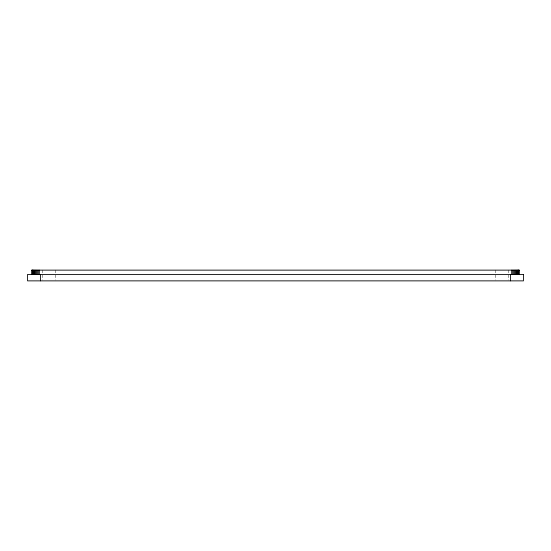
<?xml version="1.0" encoding="UTF-8"?>
<svg xmlns="http://www.w3.org/2000/svg" width="551" height="551" viewBox="0 0 551 551"><rect width="100%" height="100%" fill="white"/><g stroke="black" fill="none" stroke-linecap="round" stroke-linejoin="round"><path stroke-width="0.41" stroke-dasharray="2.75 2.07" d="M508.421 270.135L508.421 280.039M495.542 270.135L495.542 280.039M55.458 270.135L55.458 280.039M42.579 270.135L42.579 280.039"/><path stroke-width="0.83" d="M31.841 270.135L519.159 270.135M519.083 270.135L519.083 274.426M518.863 270.135L518.863 274.426M518.505 270.135L518.505 274.426M518.009 270.135L518.009 274.426M517.382 270.135L517.382 274.426M516.638 270.135L516.638 274.426M515.798 270.135L515.798 274.426M514.861 270.135L514.861 274.426M513.856 270.135L513.856 274.426M512.795 270.135L512.795 274.426M511.693 270.135L511.693 274.426M510.57 274.426L510.57 280.865M40.43 274.426L40.43 280.865M39.307 270.135L39.307 274.426M38.205 270.135L38.205 274.426M37.144 270.135L37.144 274.426M36.139 270.135L36.139 274.426M35.202 270.135L35.202 274.426M34.362 270.135L34.362 274.426M33.618 270.135L33.618 274.426M32.991 270.135L32.991 274.426M32.495 270.135L32.495 274.426M32.137 270.135L32.137 274.426M31.917 270.135L31.917 274.426M523.45 274.426L27.55 274.426L27.55 280.865L523.45 280.865L523.45 274.426"/></g></svg>
